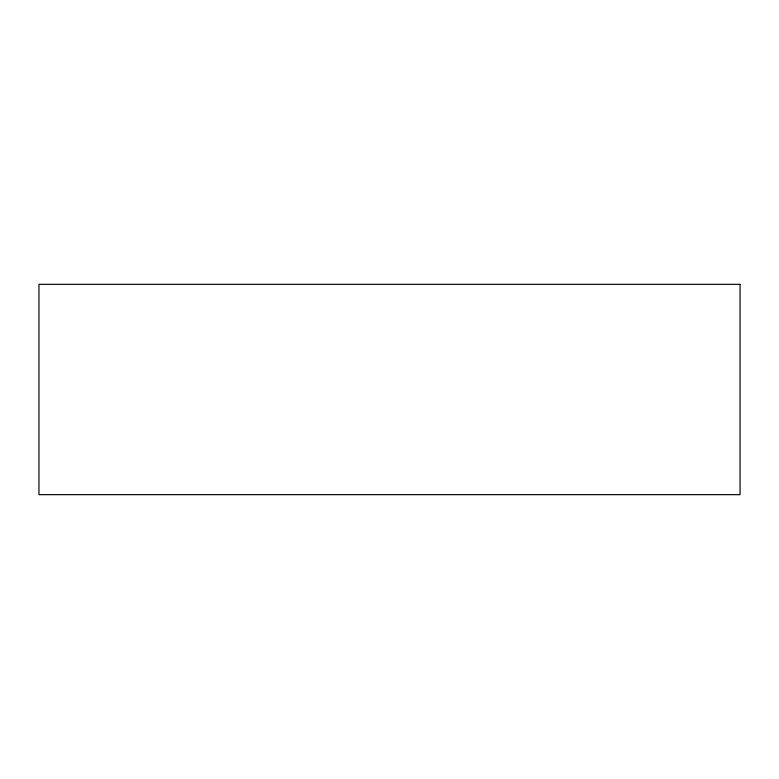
<?xml version="1.0" encoding="UTF-8"?>
<svg xmlns="http://www.w3.org/2000/svg" width="779" height="779" viewBox="0 0 779 779"><rect width="100%" height="100%" fill="white"/><g stroke="black" fill="none" stroke-linecap="round" stroke-linejoin="round"><path stroke-width="1.17" d="M740.05 284.335L38.95 284.335L38.95 494.665L740.05 494.665L740.05 284.335"/></g></svg>
